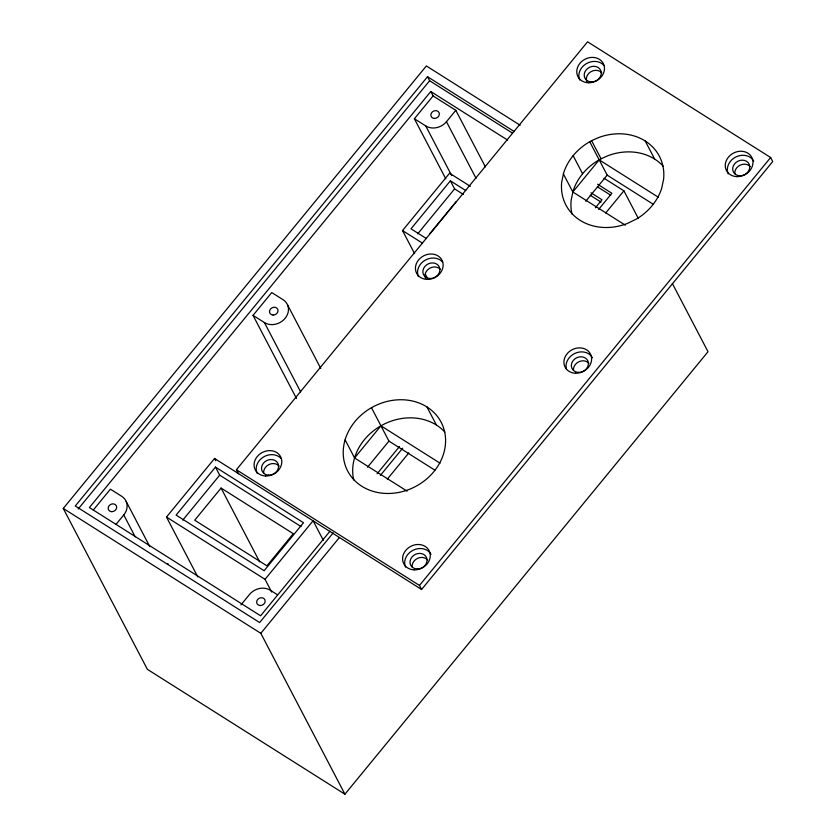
<?xml version="1.0" encoding="UTF-8"?>
<svg xmlns="http://www.w3.org/2000/svg" width="836" height="836" viewBox="0 0 836 836"><rect width="100%" height="100%" fill="white"/><g stroke="black" fill="none" stroke-linecap="round" stroke-linejoin="round"><path stroke-width="1.25" d="M672.311 283.425L708.019 351.716L344.923 794.2L147.376 669.333L63.264 508.434L426.36 65.95L520.17 125.243M514.224 131.534L427.52 76.724L75.271 505.989L259.651 622.538L333.24 532.856M78.197 508.999L429.62 80.747L427.52 76.724M507.609 140.082L430.78 91.521L89.389 507.556L260.592 615.787L330.021 531.163M93.329 510.002L110.415 489.175L121.774 496.354A15.163 12.979 -27.6 0 1 123.77 514.945L135.244 536.89M253.036 315.371L271.752 292.558L283.111 299.737A15.163 12.979 -27.6 0 1 285.118 318.328A15.163 12.979 -27.6 0 1 264.395 322.55L253.036 315.371L296.519 398.542M445.787 178.82L414.374 118.754L433.1 95.941L430.78 91.521M115.974 524.444L123.77 514.945M414.374 118.754L425.733 125.933A15.163 12.979 -27.6 0 0 446.455 121.711L455.808 110.31L433.1 95.941M197.808 576.944L166.489 517.045L214.559 458.473L421.574 589.474L772.736 161.536L770.635 157.513L587.572 41.8L236.41 469.738L238.521 473.761M414.562 253.59L402.524 230.558L449.58 173.219L470.354 186.344M215.489 467.094L176.103 515.091L264.113 570.727L303.499 522.719L215.489 467.094L219.69 475.141L301.096 526.596M465.798 190.566L450.395 180.827L411.009 228.824L426.412 238.563M182.77 520.138L219.69 475.141M417.676 233.871L454.596 188.873L450.395 180.827M221.08 488.067L194.715 520.201L266.924 565.836L293.29 533.702L221.08 488.067L259.62 561.782M429.631 233.934L455.996 201.8M167.461 564.258L168.005 563.6M407.09 491.15L354.579 457.95L380.944 425.827L440.018 463.165M625.338 225.187L572.827 191.987L599.193 159.864L658.266 197.202M240.967 604.898L249.546 594.438A15.163 12.979 -27.6 0 1 270.258 590.216L277.489 594.783M271.658 592.013L265.033 579.338L313.103 520.765L323.344 540.349M367.516 467.219L388.939 441.105L371.487 407.728M585.764 201.246L607.187 175.142L589.725 141.754M377.14 473.74L399.462 446.549M595.378 207.798L601.983 199.741L591.01 192.802M380.37 475.412L402.691 448.211M598.66 209.397L611.889 193.273L597.625 184.254M344.923 794.2L260.811 633.312L339.385 537.548M387.35 479.091L408.856 452.882M605.703 212.992L623.907 190.817L604.041 178.267M421.574 589.474L419.473 585.451L770.635 157.513M591.606 140.699L588.607 142.392A52.72 45.144 -27.6 0 0 563.694 172.749L561.719 181.914A52.72 45.144 -27.6 0 0 627.418 223.452L636.698 218.896A52.72 45.144 -27.6 0 0 661.61 188.539L663.585 179.374A52.72 45.144 -27.6 0 0 597.886 137.846L591.606 140.699L601.074 158.798L598.064 160.491A52.72 45.144 -27.6 0 0 573.151 190.848L571.176 200.013A52.72 45.144 -27.6 0 0 571.991 214.047M353.753 480.01A52.72 45.144 -27.6 0 1 354.036 459.852L354.903 456.822A52.72 45.144 -27.6 0 1 379.816 426.454L382.825 424.772A52.72 45.144 -27.6 0 1 444.877 432.118M601.074 158.798L607.344 155.945A52.72 45.144 -27.6 0 1 663.115 166.155M607.187 175.142L653.135 204.193M429.62 80.747L512.426 133.091M597.437 186.825L610.688 195.196M590.237 195.279L601.053 202.113M454.596 188.873L463.405 194.433M402.524 230.558L422.201 242.994M388.939 441.105L434.887 470.156M236.41 469.738L419.473 585.451M166.489 517.045L265.033 579.338M63.264 508.434L260.811 633.312M645.204 140.981L654.661 159.08M623.907 190.817L638.422 218.604M573.141 155.674L582.598 173.773M563.36 173.888L572.827 191.987M455.808 110.31L485.402 166.907M446.455 121.711L476.05 178.319M425.733 125.933L451.701 175.612M425.409 274.323L427.813 278.931M426.956 406.944A52.72 45.144 -27.6 0 1 444.229 451.461L443.362 454.502A52.72 45.144 -27.6 0 1 418.449 484.859L415.44 486.552A52.72 45.144 -27.6 0 1 361.852 486.28A52.72 45.144 -27.6 0 1 344.568 441.753L345.446 438.712A52.72 45.144 -27.6 0 1 370.358 408.355L373.368 406.662A52.72 45.144 -27.6 0 1 426.956 406.944L436.413 425.043M287.542 304.858L320.752 368.394M345.122 439.851L354.579 457.95M264.395 322.55L300.636 391.865M214.559 458.473L215.761 460.782M126.194 501.475L149.749 546.525M734.823 173.721A8.788 7.524 -27.6 0 1 740.32 165.079A8.788 7.524 -27.6 0 1 750.258 166.677M728.229 173.888A14.275 12.226 -27.6 0 1 735.795 157.001A14.275 12.226 -27.6 0 1 753.727 161.087M586.841 81.771A8.788 7.524 -27.6 0 1 590.822 71.75A8.788 7.524 -27.6 0 1 601.774 72.816M263.654 473.092A8.788 7.524 -27.6 0 1 269.161 464.45A8.788 7.524 -27.6 0 1 279.088 466.049M412.138 566.954A8.788 7.524 -27.6 0 1 417.645 558.312A8.788 7.524 -27.6 0 1 427.583 559.911M405.544 567.121A14.275 12.226 -27.6 0 1 413.109 550.234A14.275 12.226 -27.6 0 1 431.042 554.32M257.06 473.26A14.275 12.226 -27.6 0 1 263.528 456.978A14.275 12.226 -27.6 0 1 281.324 458.703M573.486 370.338A8.788 7.524 -27.6 0 1 578.982 361.695A8.788 7.524 -27.6 0 1 588.92 363.294M566.515 369.502A14.275 12.226 -27.6 0 1 575.011 353.346A14.275 12.226 -27.6 0 1 592.39 357.703M425.493 278.388A8.788 7.524 -27.6 0 1 429.485 268.366A8.788 7.524 -27.6 0 1 440.436 269.432M418.397 276.643A14.275 12.226 -27.6 0 1 424.876 260.362A14.275 12.226 -27.6 0 1 442.672 262.096M579.735 80.026A14.275 12.226 -27.6 0 1 586.214 63.745A14.275 12.226 -27.6 0 1 604.01 65.48M739.808 175.769A8.788 7.524 -27.6 0 0 749.202 164.316A8.788 7.524 -27.6 0 0 734.625 163.804A8.788 7.524 -27.6 0 0 739.808 175.769M736.819 176.626A14.275 12.226 -27.6 0 0 752.097 158.025A14.275 12.226 -27.6 0 0 728.407 157.178A14.275 12.226 -27.6 0 0 736.819 176.626M591.313 81.907A8.788 7.524 -27.6 0 0 600.718 70.454A8.788 7.524 -27.6 0 0 586.14 69.942A8.788 7.524 -27.6 0 0 591.313 81.907M265.66 475.997A14.275 12.226 -27.6 0 0 280.927 457.386A14.275 12.226 -27.6 0 0 257.237 456.55A14.275 12.226 -27.6 0 0 265.66 475.997M414.144 569.859A14.275 12.226 -27.6 0 0 429.411 551.248A14.275 12.226 -27.6 0 0 405.732 550.412A14.275 12.226 -27.6 0 0 414.144 569.859M417.122 569.002A8.788 7.524 -27.6 0 0 426.517 557.549A8.788 7.524 -27.6 0 0 411.949 557.037A8.788 7.524 -27.6 0 0 417.122 569.002M268.638 475.141A8.788 7.524 -27.6 0 0 278.033 463.687A8.788 7.524 -27.6 0 0 263.455 463.175A8.788 7.524 -27.6 0 0 268.638 475.141M426.997 279.381A14.275 12.226 -27.6 0 0 442.265 260.769A14.275 12.226 -27.6 0 0 418.585 259.933A14.275 12.226 -27.6 0 0 426.997 279.381M575.481 373.243A14.275 12.226 -27.6 0 0 590.749 354.631A14.275 12.226 -27.6 0 0 567.069 353.795A14.275 12.226 -27.6 0 0 575.481 373.243M578.47 372.386A8.788 7.524 -27.6 0 0 587.865 360.933A8.788 7.524 -27.6 0 0 573.287 360.42A8.788 7.524 -27.6 0 0 578.47 372.386M429.976 278.524A8.788 7.524 -27.6 0 0 439.37 267.071A8.788 7.524 -27.6 0 0 424.803 266.559A8.788 7.524 -27.6 0 0 429.976 278.524M588.335 82.764A14.275 12.226 -27.6 0 0 603.602 64.163A14.275 12.226 -27.6 0 0 579.923 63.317A14.275 12.226 -27.6 0 0 588.335 82.764M111.71 511.663A4.389 3.762 -27.6 0 0 116.413 505.937A4.389 3.762 -27.6 0 0 109.119 505.675A4.389 3.762 -27.6 0 0 111.71 511.663M273.048 315.047A4.389 3.762 -27.6 0 0 277.751 309.32A4.389 3.762 -27.6 0 0 270.467 309.059A4.389 3.762 -27.6 0 0 273.048 315.047M260.195 605.525A4.389 3.762 -27.6 0 0 264.897 599.799A4.389 3.762 -27.6 0 0 257.613 599.537A4.389 3.762 -27.6 0 0 260.195 605.525M434.396 118.43A4.389 3.762 -27.6 0 0 439.088 112.703A4.389 3.762 -27.6 0 0 431.804 112.452A4.389 3.762 -27.6 0 0 434.396 118.43"/></g></svg>
